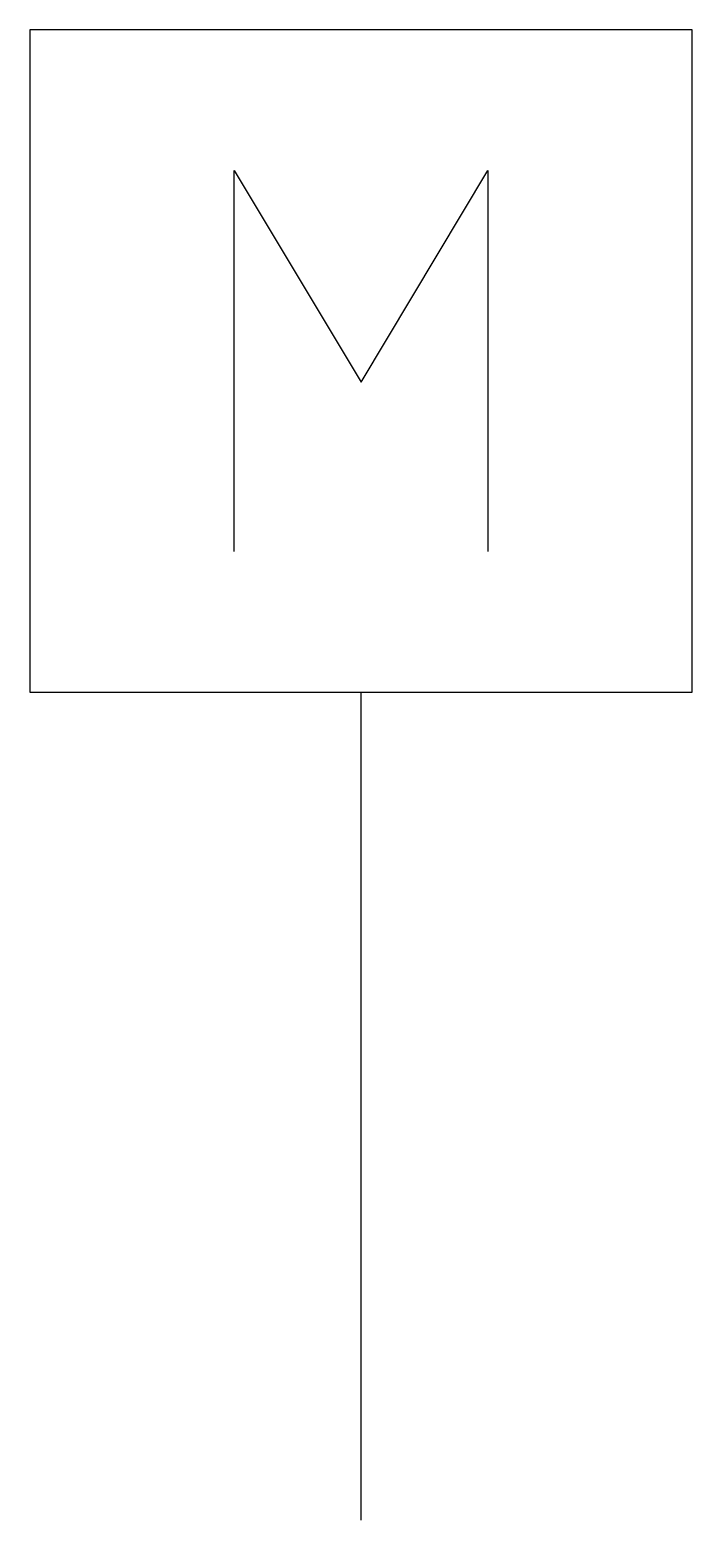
# Model space of a CAD drawing. Header units: millimetres. Extents: x -1.6 to 1.6, y 0 to 7.2.
import ezdxf

# ---------------------------------------------------------------- set-up
doc = ezdxf.new("R2010")
doc.units = ezdxf.units.MM

msp = doc.modelspace()

# ---------------------------------------------------------------- linework, layer by layer
at = {"color": 0, "linetype": 'Continuous', "lineweight": -2}
msp.add_line((0, 0), (0, 4), dxfattribs=at)
msp.add_lwpolyline([(-1.6, 4), (1.6, 4), (1.6, 7.2), (-1.6, 7.2)], close=True, dxfattribs=at)
msp.add_lwpolyline([(-0.6133, 4.68), (-0.6133, 6.52), (0, 5.4978), (0.6133, 6.52), (0.6133, 4.68)], dxfattribs=at)

doc.saveas('drawing.dxf')
